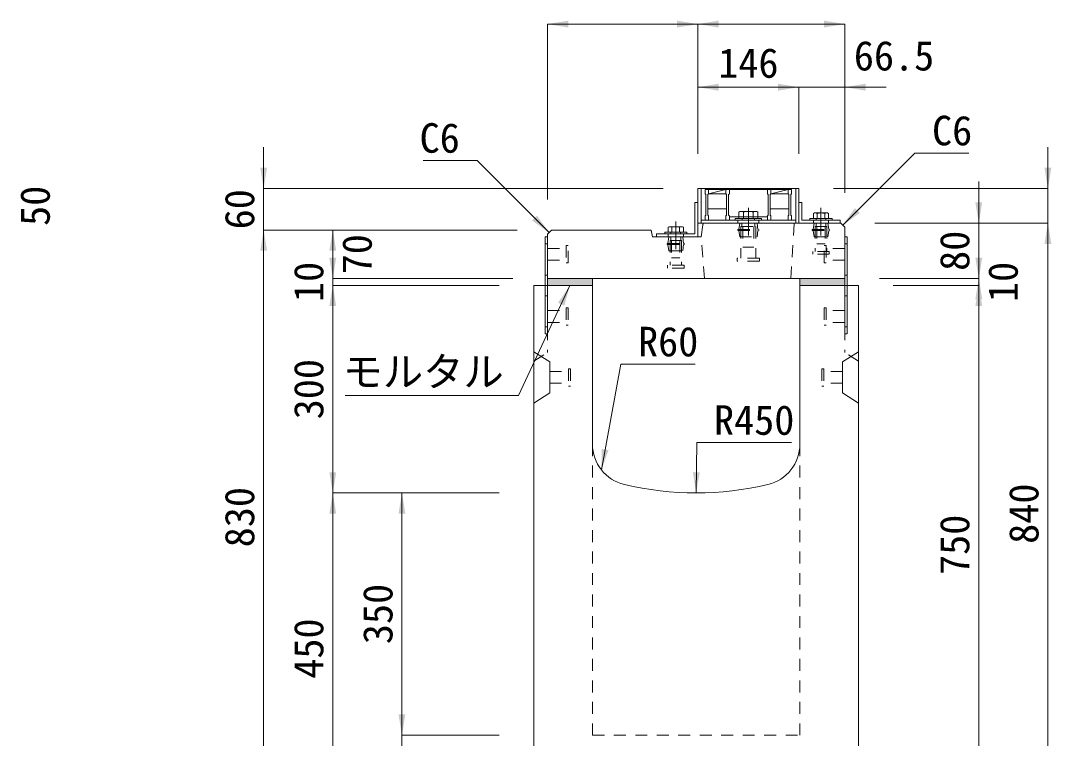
# Model space of a CAD drawing. Units: millimetres at full size. Extents: x -1934 to 78146, y -143454 to -112471.
# Drawn here: x 13421 to 14912, y -133193 to -132155 of the extents above; entities that cross this region are included whole.
import ezdxf
from ezdxf.enums import TextEntityAlignment as Align

# ---------------------------------------------------------------- set-up
doc = ezdxf.new("R2010")
doc.units = ezdxf.units.MM
doc.header["$LTSCALE"] = 23
for name, pattern in [('CHAIN', [18.5, 12, -1.5, 3.5, -1.5]), ('USER2', [1.35, 0.75, -0.6]), ('USER3', [1.35, 0.75, -0.6])]:
    doc.linetypes.add(name, pattern=pattern)
for name, color, linetype, lineweight in [('インサート', 92, 'USER2', 9), ('グレーチング', 7, 'Continuous', 9), ('ジョイント', 7, 'Continuous', 5), ('モルタル', 7, 'Continuous', 13), ('作業エリア', 11, 'Continuous', 13), ('受枠', 3, 'Continuous', 13), ('寸法線', 7, 'Continuous', 13), ('引出線', 4, 'Continuous', 13), ('本体', 2, 'Continuous', 13), ('ｲﾝｻｰﾄ', 3, 'USER3', 5)]:
    doc.layers.add(name, color=color, linetype=linetype, lineweight=lineweight)
doc.layers.add('ハッチング_モルタル', color=30, linetype='Continuous')
doc.styles.add('ＭＳ ゴシック', font='')
doc.styles.get('ＭＳ ゴシック').set_extended_font_data('MS Gothic')

# ---------------------------------------------------------------- blocks, each defined once
blk = doc.blocks.new('filled_arrow')
at = {"color": 0, "linetype": 'Continuous', "lineweight": -2}
blk.add_solid([(7.5, 1.25), (0, 0), (7.5, -1.25)], dxfattribs=at)

msp = doc.modelspace()

# ---------------------------------------------------------------- hatches: boundary and pattern name
at = {"layer": 'ハッチング_モルタル'}
for points in [[(14183.15, -132528.06), (14183.15, -132538.06), (14248.15, -132538.06), (14248.15, -132528.06)], [(14548.15, -132528.06), (14548.15, -132538.06), (14613.15, -132538.06), (14613.15, -132528.06)]]:
    msp.add_hatch(color=256, dxfattribs=at).paths.add_polyline_path(points)

# ---------------------------------------------------------------- linework, layer by layer
at = {"layer": 'インサート', "linetype": 'Continuous'}
for p, q in [((14492.65, -132441.26), (14454.65, -132441.26)), ((14454.65, -132441.26), (14454.65, -132443.56)), ((14492.65, -132443.56), (14454.65, -132443.56)), ((14492.65, -132441.26), (14492.65, -132443.56)), ((14562.65, -132441.26), (14594.65, -132441.26)), ((14562.65, -132441.26), (14562.65, -132443.56)), ((14562.65, -132443.56), (14594.65, -132443.56)), ((14594.65, -132441.26), (14594.65, -132443.56)), ((14352.65, -132461.26), (14384.65, -132461.26)), ((14352.65, -132461.26), (14352.65, -132463.56)), ((14352.65, -132463.56), (14384.65, -132463.56)), ((14384.65, -132461.26), (14384.65, -132463.56))]:
    msp.add_line(p, q, dxfattribs=at)
at = {"layer": 'インサート', "linetype": 'Continuous', "lineweight": 13}
for p, q in [((14461.66, -132431.26), (14459.8, -132432.11)), ((14459.8, -132432.11), (14459.8, -132441.26)), ((14487.5, -132441.26), (14459.8, -132441.26)), ((14485.64, -132431.26), (14461.66, -132431.26)), ((14485.64, -132431.26), (14487.5, -132432.11)), ((14487.5, -132432.11), (14487.5, -132441.26)), ((14569.17, -132433.26), (14567.7, -132434.11)), ((14567.7, -132434.11), (14567.7, -132441.26)), ((14567.7, -132441.26), (14589.6, -132441.26)), ((14569.17, -132433.26), (14588.13, -132433.26)), ((14588.13, -132433.26), (14589.6, -132434.11)), ((14589.6, -132434.11), (14589.6, -132441.26)), ((14359.17, -132453.26), (14357.7, -132454.11)), ((14357.7, -132454.11), (14357.7, -132461.26)), ((14359.17, -132453.26), (14378.13, -132453.26)), ((14378.13, -132453.26), (14379.6, -132454.11)), ((14379.6, -132454.11), (14379.6, -132461.26)), ((14357.7, -132461.26), (14379.6, -132461.26))]:
    msp.add_line(p, q, dxfattribs=at)
at = {"layer": 'インサート'}
for p, q in [((14464.65, -132441.26), (14464.65, -132443.56)), ((14482.65, -132441.26), (14482.65, -132443.56)), ((14571.65, -132441.26), (14571.65, -132443.56)), ((14585.65, -132441.26), (14585.65, -132443.56)), ((14458.65, -132457.31), (14488.65, -132457.31)), ((14458.65, -132457.31), (14458.65, -132458.81)), ((14458.65, -132458.81), (14488.65, -132458.81)), ((14459.9, -132457.31), (14461.15, -132448.06)), ((14459.9, -132458.81), (14461.15, -132468.06)), ((14461.15, -132448.06), (14486.15, -132448.06)), ((14462.75, -132453.06), (14484.55, -132453.06)), ((14462.75, -132453.06), (14462.75, -132498.56)), ((14464.2, -132448.06), (14464.2, -132453.06)), ((14465.65, -132453.06), (14465.65, -132483.06)), ((14481.65, -132453.06), (14481.65, -132483.06)), ((14483.1, -132448.06), (14483.1, -132453.06)), ((14484.55, -132453.06), (14484.55, -132498.56)), ((14487.4, -132457.31), (14486.15, -132448.06)), ((14487.4, -132458.81), (14486.15, -132468.06)), ((14488.65, -132457.31), (14488.65, -132458.81)), ((14566.15, -132457.31), (14591.15, -132457.31)), ((14566.15, -132457.31), (14566.15, -132458.81)), ((14566.15, -132458.81), (14591.15, -132458.81)), ((14567.4, -132457.31), (14568.65, -132448.06)), ((14567.4, -132458.81), (14568.65, -132468.06)), ((14568.65, -132448.06), (14588.65, -132448.06)), ((14570.4, -132453.06), (14586.9, -132453.06)), ((14570.4, -132453.06), (14570.4, -132489.06)), ((14571.53, -132448.06), (14571.53, -132453.06)), ((14572.65, -132453.06), (14572.65, -132478.06)), ((14584.65, -132453.06), (14584.65, -132478.06)), ((14585.78, -132448.06), (14585.78, -132453.06)), ((14586.9, -132453.06), (14586.9, -132489.06)), ((14589.9, -132457.31), (14588.65, -132448.06)), ((14589.9, -132458.81), (14588.65, -132468.06)), ((14591.15, -132457.31), (14591.15, -132458.81)), ((14357.4, -132477.31), (14358.65, -132468.06)), ((14358.65, -132468.06), (14378.65, -132468.06)), ((14360.4, -132473.06), (14376.9, -132473.06)), ((14360.4, -132473.06), (14360.4, -132509.06)), ((14361.53, -132468.06), (14361.53, -132473.06)), ((14361.65, -132461.26), (14361.65, -132463.56)), ((14362.65, -132473.06), (14362.65, -132498.06)), ((14374.65, -132473.06), (14374.65, -132498.06)), ((14375.65, -132461.26), (14375.65, -132463.56)), ((14375.78, -132468.06), (14375.78, -132473.06)), ((14376.9, -132473.06), (14376.9, -132509.06)), ((14379.9, -132477.31), (14378.65, -132468.06)), ((14461.15, -132468.06), (14486.15, -132468.06)), ((14568.65, -132468.06), (14588.65, -132468.06)), ((14183.15, -132484.56), (14210.15, -132484.56)), ((14183.15, -132484.56), (14183.15, -132501.56)), ((14213.15, -132480.56), (14210.15, -132480.56)), ((14210.15, -132480.56), (14210.15, -132505.56)), ((14213.15, -132505.56), (14213.15, -132480.56)), ((14356.15, -132477.31), (14381.15, -132477.31)), ((14356.15, -132477.31), (14356.15, -132478.81)), ((14356.15, -132478.81), (14381.15, -132478.81)), ((14357.4, -132478.81), (14358.65, -132488.06)), ((14358.65, -132488.06), (14378.65, -132488.06)), ((14379.9, -132478.81), (14378.65, -132488.06)), ((14381.15, -132477.31), (14381.15, -132478.81)), ((14465.65, -132483.06), (14481.65, -132483.06)), ((14566.65, -132493.06), (14566.65, -132489.06)), ((14590.65, -132489.06), (14566.65, -132489.06)), ((14572.65, -132478.06), (14584.65, -132478.06)), ((14583.15, -132480.56), (14586.15, -132480.56)), ((14583.15, -132505.56), (14583.15, -132480.56)), ((14586.15, -132480.56), (14586.15, -132505.56)), ((14613.15, -132484.56), (14586.15, -132484.56)), ((14590.65, -132489.06), (14590.65, -132493.06)), ((14613.15, -132484.56), (14613.15, -132501.56)), ((14183.15, -132501.56), (14210.15, -132501.56)), ((14210.15, -132505.56), (14213.15, -132505.56)), ((14362.65, -132498.06), (14374.65, -132498.06)), ((14457.65, -132503.06), (14457.65, -132498.56)), ((14489.65, -132498.56), (14457.65, -132498.56)), ((14489.65, -132503.06), (14457.65, -132503.06)), ((14489.65, -132498.56), (14489.65, -132503.06)), ((14590.65, -132493.06), (14566.65, -132493.06)), ((14586.15, -132505.56), (14583.15, -132505.56)), ((14613.15, -132501.56), (14586.15, -132501.56)), ((14356.65, -132513.06), (14356.65, -132509.06)), ((14380.65, -132509.06), (14356.65, -132509.06)), ((14380.65, -132513.06), (14356.65, -132513.06)), ((14380.65, -132509.06), (14380.65, -132513.06))]:
    msp.add_line(p, q, dxfattribs=at)
at = {"layer": 'インサート', "linetype": 'Continuous', "lineweight": 5}
for p, q in [((14466.73, -132432.11), (14466.73, -132441.26)), ((14480.58, -132432.11), (14480.58, -132441.26)), ((14573.18, -132434.11), (14573.18, -132441.26)), ((14584.13, -132434.11), (14584.13, -132441.26)), ((14363.18, -132454.11), (14363.18, -132461.26)), ((14374.13, -132454.11), (14374.13, -132461.26))]:
    msp.add_line(p, q, dxfattribs=at)
for centre, radius, start, end in [((14463.26, -132438.76), 7.5, 62.50883, 117.49117), ((14473.65, -132460), 28.73, 76.05376, 103.94624), ((14484.04, -132438.76), 7.5, 62.50883, 117.49117), ((14570.44, -132438.11), 4.85, 55.61575, 124.38425), ((14578.65, -132451.38), 18.12, 72.41205, 107.58795), ((14586.86, -132438.11), 4.85, 55.61575, 124.38425), ((14360.44, -132458.11), 4.85, 55.61575, 124.38425), ((14368.65, -132471.38), 18.12, 72.41205, 107.58795), ((14376.86, -132458.11), 4.85, 55.61575, 124.38425)]:
    msp.add_arc(centre, radius, start, end, dxfattribs=at)
at = {"layer": 'グレーチング'}
for p, q in [((14411.15, -132399.56), (14411.15, -132405.56)), ((14411.15, -132399.56), (14536.15, -132399.56)), ((14416.15, -132399.56), (14416.15, -132405.56)), ((14416.15, -132405.56), (14441.15, -132399.56)), ((14441.15, -132399.56), (14441.15, -132405.56)), ((14446.15, -132399.56), (14446.15, -132405.56)), ((14501.15, -132399.56), (14501.15, -132405.56)), ((14506.15, -132405.56), (14531.15, -132399.56)), ((14506.15, -132399.56), (14506.15, -132405.56)), ((14531.15, -132399.56), (14531.15, -132405.56)), ((14536.15, -132399.56), (14536.15, -132405.56)), ((14411.15, -132405.56), (14412.15, -132406.56)), ((14412.15, -132406.56), (14412.15, -132436.56)), ((14416.15, -132405.56), (14415.15, -132406.56)), ((14415.15, -132406.56), (14415.15, -132436.56)), ((14416.15, -132405.56), (14441.15, -132405.56)), ((14441.15, -132405.56), (14442.15, -132406.56)), ((14442.15, -132406.56), (14442.15, -132436.56)), ((14446.15, -132405.56), (14445.15, -132406.56)), ((14445.15, -132406.56), (14445.15, -132436.56)), ((14501.15, -132405.56), (14502.15, -132406.56)), ((14502.15, -132406.56), (14502.15, -132436.56)), ((14506.15, -132405.56), (14505.15, -132406.56)), ((14505.15, -132406.56), (14505.15, -132436.56)), ((14506.15, -132405.56), (14531.15, -132405.56)), ((14531.15, -132405.56), (14532.15, -132406.56)), ((14532.15, -132406.56), (14532.15, -132436.56)), ((14536.15, -132405.56), (14535.15, -132406.56)), ((14535.15, -132406.56), (14535.15, -132436.56)), ((14442.15, -132427.56), (14415.15, -132427.56)), ((14532.15, -132427.56), (14505.15, -132427.56)), ((14411.15, -132437.56), (14412.15, -132436.56)), ((14411.15, -132443.56), (14411.15, -132437.56)), ((14411.15, -132443.56), (14416.15, -132443.56)), ((14416.15, -132437.56), (14415.15, -132436.56)), ((14416.15, -132443.56), (14416.15, -132437.56)), ((14441.15, -132437.56), (14442.15, -132436.56)), ((14441.15, -132443.56), (14441.15, -132437.56)), ((14441.15, -132443.56), (14446.15, -132443.56)), ((14446.15, -132437.56), (14445.15, -132436.56)), ((14446.15, -132443.56), (14446.15, -132437.56)), ((14501.15, -132439.06), (14446.15, -132439.06)), ((14501.15, -132437.56), (14502.15, -132436.56)), ((14501.15, -132443.56), (14501.15, -132437.56)), ((14501.15, -132443.56), (14506.15, -132443.56)), ((14506.15, -132437.56), (14505.15, -132436.56)), ((14506.15, -132443.56), (14506.15, -132437.56)), ((14531.15, -132437.56), (14532.15, -132436.56)), ((14531.15, -132443.56), (14531.15, -132437.56)), ((14531.15, -132443.56), (14536.15, -132443.56)), ((14536.15, -132437.56), (14535.15, -132436.56)), ((14536.15, -132443.56), (14536.15, -132437.56))]:
    msp.add_line(p, q, dxfattribs=at)
at = {"layer": 'ジョイント'}
for p, q in [((14179.95, -132468.06), (14183.15, -132468.06)), ((14179.95, -132468.06), (14179.95, -132608.06)), ((14183.15, -132468.06), (14183.15, -132608.06)), ((14613.15, -132468.06), (14616.35, -132468.06)), ((14613.15, -132468.06), (14613.15, -132608.06)), ((14616.35, -132468.06), (14616.35, -132608.06)), ((14179.95, -132608.06), (14183.15, -132608.06)), ((14613.15, -132608.06), (14616.35, -132608.06))]:
    msp.add_line(p, q, dxfattribs=at)
at = {"layer": 'ジョイント', "linetype": 'USER2'}
for p, q in [((14179.95, -132478.06), (14183.15, -132478.06)), ((14613.15, -132478.06), (14616.35, -132478.06)), ((14179.95, -132523.06), (14183.15, -132523.06)), ((14613.15, -132523.06), (14616.35, -132523.06)), ((14179.95, -132553.06), (14183.15, -132553.06)), ((14613.15, -132553.06), (14616.35, -132553.06)), ((14179.95, -132598.06), (14183.15, -132598.06)), ((14613.15, -132598.06), (14616.35, -132598.06))]:
    msp.add_line(p, q, dxfattribs=at)
at = {"layer": 'モルタル'}
for points in [[(14183.15, -132528.06), (14248.15, -132528.06), (14248.15, -132538.06), (14183.15, -132538.06)], [(14548.15, -132528.06), (14613.15, -132528.06), (14613.15, -132538.06), (14548.15, -132538.06)]]:
    msp.add_lwpolyline(points, close=True, dxfattribs=at)
at = {"layer": '作業エリア'}
for p, q in [((14330.69, -132458.06), (14333.15, -132458.06)), ((14333.15, -132458.06), (14333.63, -132460.48)), ((14407.77, -132450.62), (14408.15, -132448.06)), ((14408.15, -132448.06), (14410.73, -132448.06))]:
    msp.add_line(p, q, dxfattribs=at)
at = {"layer": '受枠'}
for p, q in [((14400.65, -132398.06), (14546.65, -132398.06)), ((14400.65, -132398.06), (14400.65, -132448.06)), ((14405.15, -132398.06), (14405.15, -132448.06)), ((14542.15, -132398.06), (14542.15, -132448.06)), ((14546.65, -132398.06), (14546.65, -132448.06)), ((14396.15, -132463.56), (14396.15, -132418.06)), ((14396.15, -132418.06), (14400.65, -132418.06)), ((14400.65, -132418.06), (14400.65, -132468.06)), ((14551.15, -132418.06), (14546.65, -132418.06)), ((14551.15, -132443.56), (14551.15, -132418.06)), ((14405.15, -132443.56), (14542.15, -132443.56)), ((14606.65, -132443.56), (14551.15, -132443.56)), ((14606.65, -132448.06), (14606.65, -132443.56)), ((14400.65, -132448.06), (14546.65, -132448.06)), ((14546.65, -132448.06), (14606.65, -132448.06)), ((14340.65, -132468.06), (14340.65, -132463.56)), ((14340.65, -132463.56), (14396.15, -132463.56)), ((14400.65, -132468.06), (14340.65, -132468.06))]:
    msp.add_line(p, q, dxfattribs=at)
at = {"layer": '受枠', "linetype": 'CHAIN'}
for p, q in [((14473.65, -132425.81), (14473.65, -132465.81)), ((14578.65, -132425.81), (14578.65, -132465.81)), ((14368.65, -132445.81), (14368.65, -132485.81))]:
    msp.add_line(p, q, dxfattribs=at)
at = {"layer": '受枠', "linetype": 'USER2'}
for p, q in [((14458.65, -132443.56), (14458.65, -132448.06)), ((14488.65, -132443.56), (14488.65, -132448.06)), ((14567.65, -132443.56), (14567.65, -132448.06)), ((14589.65, -132443.56), (14589.65, -132448.06)), ((14357.65, -132463.56), (14357.65, -132468.06)), ((14379.65, -132463.56), (14379.65, -132468.06))]:
    msp.add_line(p, q, dxfattribs=at)
at = {"layer": '寸法線'}
for p, q in [((14183.15, -132160.39), (14400.65, -132160.39)), ((14183.15, -132414.06), (14183.15, -132160.39)), ((14400.65, -132348.06), (14400.65, -132160.39)), ((14400.65, -132160.39), (14613.15, -132160.39)), ((14400.65, -132348.06), (14400.65, -132160.39)), ((14613.15, -132404.06), (14613.15, -132160.39)), ((14400.65, -132251.61), (14546.65, -132251.61)), ((14400.65, -132348.06), (14400.65, -132251.61)), ((14486.65, -132251.61), (14673.15, -132251.61)), ((14546.65, -132348.06), (14546.65, -132251.61)), ((14546.65, -132348.06), (14546.65, -132251.61)), ((14613.15, -132404.06), (14613.15, -132251.61)), ((13772.59, -132518.06), (13772.59, -132338.06)), ((14906.91, -132508.06), (14906.91, -132338.06)), ((14350.65, -132398.06), (13772.59, -132398.06)), ((14596.65, -132398.06), (14906.91, -132398.06)), ((14806.91, -132588.06), (14806.91, -132388.06)), ((14139.15, -132458.06), (13772.59, -132458.06)), ((13772.59, -133288.06), (13772.59, -132458.06)), ((14139.15, -132458.06), (13772.59, -132458.06)), ((13872.58, -132528.06), (13872.58, -132458.06)), ((14139.15, -132458.06), (13872.58, -132458.06)), ((14656.65, -132448.06), (14806.91, -132448.06)), ((14656.65, -132448.06), (14906.91, -132448.06)), ((14657.15, -132448.06), (14906.91, -132448.06)), ((14906.91, -133288.06), (14906.91, -132448.06)), ((13872.58, -132598.06), (13872.58, -132468.06)), ((14806.91, -132468.06), (14806.91, -132598.06)), ((14133.15, -132528.06), (13872.58, -132528.06)), ((14133.15, -132528.06), (13872.58, -132528.06)), ((14663.15, -132528.06), (14806.91, -132528.06)), ((14663.15, -132528.06), (14806.91, -132528.06)), ((14113.15, -132538.06), (13872.58, -132538.06)), ((13872.59, -132538.06), (13872.59, -132838.06)), ((14113.15, -132538.06), (13872.59, -132538.06)), ((14683.15, -132538.06), (14806.91, -132538.06)), ((14683.15, -132538.06), (14806.91, -132538.06)), ((14806.91, -133288.06), (14806.91, -132538.06)), ((13872.59, -133288.06), (13872.59, -132838.06)), ((14113.15, -132838.06), (13872.59, -132838.06)), ((14113.15, -132838.06), (13872.59, -132838.06)), ((13972.59, -132838.06), (13972.59, -133188.06)), ((14113.15, -132838.06), (13972.59, -132838.06)), ((13972.59, -133128.06), (13972.59, -133348.06)), ((14113.15, -133188.06), (13972.59, -133188.06)), ((14113.15, -133188.06), (13972.59, -133188.06))]:
    msp.add_line(p, q, dxfattribs=at)
at = {"layer": '引出線'}
for points in [[(14610.15, -132451.06), (14714.32, -132346.9), (14792.31, -132346.9)], [(14185.43, -132461.78), (14081.26, -132357.61), (14003.27, -132357.61)], [(14215.65, -132538.06), (14141.26, -132697.01), (13890.35, -132697.01)], [(14261.08, -132804.75), (14289.07, -132651.96), (14396.76, -132651.96)], [(14398.15, -132838.06), (14398.94, -132765.34), (14535.87, -132765.34)]]:
    msp.add_lwpolyline(points, dxfattribs=at)
at = {"layer": '本体'}
for p, q in [((14183.15, -132464.06), (14189.15, -132458.06)), ((14189.15, -132458.06), (14330.69, -132458.06)), ((14333.63, -132460.48), (14335.15, -132468.06)), ((14407.77, -132450.62), (14405.15, -132468.06)), ((14410.73, -132448.06), (14607.15, -132448.06)), ((14607.15, -132448.06), (14613.15, -132454.06)), ((14613.15, -132454.06), (14613.15, -132528.06)), ((14183.15, -132464.06), (14183.15, -132528.06)), ((14335.15, -132468.06), (14405.15, -132468.06)), ((14183.15, -132528.06), (14613.15, -132528.06)), ((14183.15, -132538.06), (14248.15, -132538.06)), ((14548.15, -132538.06), (14613.15, -132538.06))]:
    msp.add_line(p, q, dxfattribs=at)
at = {"layer": '本体', "linetype": 'USER2', "lineweight": 15}
for p, q in [((14535.15, -132528.06), (14540.15, -132448.06)), ((14410.15, -132528.06), (14405.15, -132468.06))]:
    msp.add_line(p, q, dxfattribs=at)
at = {"layer": '本体', "lineweight": 20}
for p, q in [((14163.15, -132538.06), (14163.15, -133288.06)), ((14248.15, -132538.06), (14163.15, -132538.06)), ((14248.15, -132767.54), (14248.15, -132538.06)), ((14548.15, -132767.54), (14548.15, -132538.06)), ((14633.15, -132538.06), (14548.15, -132538.06)), ((14633.15, -133288.06), (14633.15, -132538.06))]:
    msp.add_line(p, q, dxfattribs=at)
at = {"layer": '本体', "linetype": 'USER3', "lineweight": 5}
for p, q in [((14183.15, -132538.06), (14183.15, -132635.07)), ((14613.15, -132538.06), (14613.15, -132635.07)), ((14163.15, -132647.57), (14183.15, -132635.07)), ((14633.15, -132647.57), (14613.15, -132635.07))]:
    msp.add_line(p, q, dxfattribs=at)
at = {"layer": '本体', "lineweight": 5}
for p, q in [((14163.15, -132634.07), (14186.35, -132648.57)), ((14633.15, -132634.07), (14609.95, -132648.57)), ((14186.35, -132648.57), (14186.35, -132693.57)), ((14609.95, -132648.57), (14609.95, -132693.57)), ((14163.15, -132708.07), (14186.35, -132693.57)), ((14633.15, -132708.07), (14609.95, -132693.57))]:
    msp.add_line(p, q, dxfattribs=at)
at = {"layer": '本体', "linetype": 'USER3', "lineweight": 9}
for p, q in [((14248.15, -132767.54), (14248.15, -133188.06)), ((14548.15, -132767.54), (14548.15, -133188.06)), ((14248.15, -133188.06), (14548.15, -133188.06))]:
    msp.add_line(p, q, dxfattribs=at)
at = {"layer": '本体'}
for centre, start, end in [((14330.69, -132461.06), 11.30993, 90), ((14410.73, -132451.06), 90, 171.46923)]:
    msp.add_arc(centre, 3, start, end, dxfattribs=at)
at = {"layer": '本体', "lineweight": 20}
for centre, radius, start, end in [((14308.15, -132767.54), 60, 180, 256.65776), ((14488.15, -132767.54), 60, 283.34229, 0), ((14398.15, -132388.06), 450, 256.65776, 283.34229)]:
    msp.add_arc(centre, radius, start, end, dxfattribs=at)
at = {"layer": 'ｲﾝｻｰﾄ'}
for p, q in [((14183.15, -132574.56), (14210.15, -132574.56)), ((14210.15, -132570.56), (14210.15, -132595.56)), ((14210.15, -132570.56), (14213.15, -132570.56)), ((14213.15, -132570.56), (14213.15, -132595.56)), ((14583.15, -132570.56), (14583.15, -132595.56)), ((14586.15, -132570.56), (14583.15, -132570.56)), ((14586.15, -132570.56), (14586.15, -132595.56)), ((14613.15, -132574.56), (14586.15, -132574.56)), ((14183.15, -132591.56), (14210.15, -132591.56)), ((14613.15, -132591.56), (14586.15, -132591.56)), ((14210.15, -132595.56), (14213.15, -132595.56)), ((14586.15, -132595.56), (14583.15, -132595.56)), ((14186.35, -132662.57), (14213.35, -132662.57)), ((14186.35, -132662.57), (14186.35, -132679.57)), ((14213.35, -132658.57), (14213.35, -132683.57)), ((14213.35, -132658.57), (14216.35, -132658.57)), ((14216.35, -132658.57), (14216.35, -132683.57)), ((14579.95, -132658.57), (14579.95, -132683.57)), ((14582.95, -132658.57), (14579.95, -132658.57)), ((14582.95, -132658.57), (14582.95, -132683.57)), ((14609.95, -132662.57), (14582.95, -132662.57)), ((14609.95, -132662.57), (14609.95, -132679.57)), ((14186.35, -132679.57), (14213.35, -132679.57)), ((14213.35, -132683.57), (14216.35, -132683.57)), ((14582.95, -132683.57), (14579.95, -132683.57)), ((14609.95, -132679.57), (14582.95, -132679.57))]:
    msp.add_line(p, q, dxfattribs=at)

# ---------------------------------------------------------------- block references
at = {"layer": '寸法線', "xscale": 4, "yscale": 4}
for p in [(14183.15, -132160.39), (14400.65, -132160.39), (14400.65, -132251.61), (14613.15, -132251.61)]:
    msp.add_blockref('filled_arrow', p, dxfattribs=at)
for p, rotation in [((14400.65, -132160.39), 180), ((14613.15, -132160.39), 180), ((14546.65, -132251.61), 180), ((14546.65, -132251.61), 180), ((13772.59, -132398.06), 90), ((14906.91, -132398.06), 90), ((14806.91, -132448.06), 90), ((13772.59, -132458.06), 270), ((13772.59, -132458.06), 270), ((13872.58, -132458.06), 270), ((14906.91, -132448.06), 270), ((14906.91, -132448.06), 270), ((13872.58, -132528.06), 90), ((13872.58, -132528.06), 90), ((14806.91, -132528.06), 90), ((14806.91, -132528.06), 270), ((13872.58, -132538.06), 270), ((13872.59, -132538.06), 270), ((14806.91, -132538.06), 270), ((14806.91, -132538.06), 270), ((13872.59, -132838.06), 90), ((13872.59, -132838.06), 270), ((13972.59, -132838.06), 270), ((13972.59, -133188.06), 90), ((13972.59, -133188.06), 90)]:
    msp.add_blockref('filled_arrow', p, dxfattribs=dict(at, rotation=rotation))
at = {"layer": '引出線', "xscale": 4, "yscale": 4}
for p, rotation in [((14610.15, -132451.06), 45), ((14185.43, -132461.78), 135), ((14215.65, -132538.06), 244.9), ((14261.08, -132804.75), 79.6), ((14398.15, -132838.06), 89.4)]:
    msp.add_blockref('filled_arrow', p, dxfattribs=dict(at, rotation=rotation))

# ---------------------------------------------------------------- texts
at = {"layer": '寸法線', "style": 'ＭＳ ゴシック'}
for s, p in [('66.5', (14684.32, -132206.08)), ('146', (14473.65, -132216.61))]:
    msp.add_text(s, height=42.72, dxfattribs=at).set_placement(p, align=Align.MIDDLE_CENTER)
for s, p in [('50', (13441.91, -132423.06)), ('60', (13737.59, -132428.06)), ('70', (13907.58, -132493.06)), ('80', (14771.91, -132488.06)), ('10', (13837.58, -132533.06)), ('10', (14841.91, -132533.06)), ('300', (13837.59, -132688.06)), ('830', (13737.59, -132873.06)), ('840', (14871.91, -132868.06)), ('750', (14771.91, -132913.06)), ('350', (13937.59, -133013.06)), ('450', (13837.59, -133063.06))]:
    msp.add_text(s, height=42.72, rotation=90, dxfattribs=at).set_placement(p, align=Align.MIDDLE_CENTER)
at = {"layer": '引出線', "style": 'ＭＳ ゴシック'}
for s, p in [('C6', (14739.32, -132292.9)), ('R60', (14314.07, -132597.96)), ('R450', (14423.94, -132711.34))]:
    msp.add_text(s, height=42.72, dxfattribs=at).set_placement(p, align=Align.TOP_LEFT)
msp.add_text('C6', height=42.72, dxfattribs=at).set_placement((14056.26, -132303.61), align=Align.TOP_RIGHT)
msp.add_text('モルタル', height=42.72, dxfattribs=at).set_placement((14003.3, -132641.41), align=Align.TOP_CENTER)

doc.saveas('drawing.dxf')
